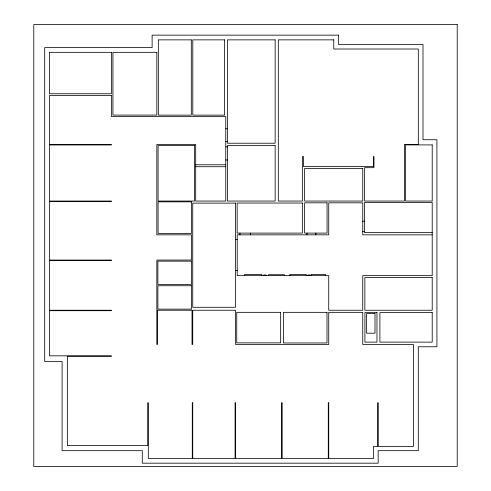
<?xml version="1.0" encoding="UTF-8"?>
<svg xmlns="http://www.w3.org/2000/svg" width="491" height="491" viewBox="0 0 491 491"><rect width="100%" height="100%" fill="white"/><g stroke="black" fill="none" stroke-linecap="round" stroke-linejoin="round"><path stroke-width="0.74" d="M225.768 128.795L227.413 128.795M225.768 141.611L227.413 141.611M225.768 146.901L227.413 146.901M225.768 159.998L227.413 159.998M195.7 164.786L225.768 164.786M195.7 166.731L225.768 166.731M362.751 221.165L364.543 221.165M362.751 231.623L364.543 231.623M432.209 232.599L364.543 232.599L364.543 202.439L432.209 202.439L432.209 275.647L362.751 275.647L362.751 310.238L328.731 310.238L328.731 275.647L237.214 275.647L237.214 234.833L328.731 234.833L328.731 202.826L362.751 202.826L362.751 234.833L432.209 234.833M235.527 239.405L237.214 239.405M235.527 270.596L237.214 270.596M325.508 275.647L325.508 274.426L311.091 274.426L311.091 275.647M315.848 233.096L315.848 234.833M309.514 275.647L309.514 274.892L308.004 274.892L308.004 275.647M306.985 233.096L306.985 234.833M306.2 275.647L306.2 274.426L289.985 274.426L289.985 275.647M284.412 275.647L284.412 274.708L268.485 274.708L268.485 275.647M265.95 275.647L265.95 274.991L263.777 274.991L263.777 275.647M261.826 275.647L261.826 274.61L244.481 274.61L244.481 275.647M250.398 233.102L250.398 234.833M239.939 233.102L239.939 234.833M457.213 24.55L33.787 24.55L33.787 466.45L457.213 466.45L457.213 24.55M338.495 35.149L152.124 35.149L152.124 47.615L44.687 47.615L44.687 361.585L62.105 361.585L62.105 450.689L142.28 450.689L142.28 463.179L378.168 463.179L378.168 450.689L418.289 450.689L418.289 346.769L436.922 346.769L436.922 139.739L423.003 139.739L423.003 44.436L338.495 44.436L338.495 35.149M191.3 39.863L158.335 39.863L158.335 115.127L191.3 115.127L191.3 39.863M224.59 39.863L192.797 39.863L192.797 115.127L224.59 115.127L224.59 39.863M275.144 39.863L227.413 39.863L227.413 143.225L275.144 143.225L275.144 39.863M333.782 39.863L278.311 39.863L278.311 201.052L302.364 201.052L302.364 156.561L303.493 156.561L303.493 166.602L373.59 166.602L373.59 156.519L373.97 156.519L373.97 167.683L364.641 167.683L364.641 201.052L404.375 201.052L404.375 144.452L418.295 144.452L418.295 49.008L333.782 49.008L333.782 39.863M111.408 52.328L49.401 52.328L49.401 93.763L111.408 93.763L111.408 52.328M156.832 52.328L112.918 52.328L112.918 115.09L156.832 115.09L156.832 52.328M111.408 95.555L49.401 95.555L49.401 144.452L111.408 144.452L111.408 144.962L49.401 144.962L49.401 201.052L111.408 201.052L111.408 201.537L49.401 201.537L49.401 260.052L111.408 260.052L111.408 260.561L49.401 260.561L49.401 310.238L111.408 310.238L111.408 310.699L49.401 310.699L49.401 355.828L111.408 355.828L111.408 356.276L67.359 356.276L67.359 445.595L147.766 445.595L147.766 402.675L148.307 402.675L148.307 458.465L192.276 458.465L192.276 402.675L192.742 402.675L192.742 458.465L235.085 458.465L235.085 402.675L235.527 402.675L235.527 458.465L281.668 458.465L281.668 402.675L282.129 402.675L282.129 458.465L328.276 458.465L328.276 402.675L328.731 402.675L328.731 458.465L373.467 458.465L373.467 446.423L377.726 446.423L377.726 402.675L378.168 402.675L378.168 446.423L413.391 446.423L413.391 344.443L362.751 344.443L362.751 312.337L328.731 312.337L328.731 344.443L235.527 344.443L235.527 310.238L192.742 310.238L192.742 344.443L192.03 344.443L192.03 310.238L157.494 310.238L157.494 344.443L156.832 344.443L156.832 260.052L191.539 260.052L191.539 234.833L156.832 234.833L156.832 144.452L195.7 144.452L195.7 201.052L225.768 201.052L225.768 116.508L111.408 116.508L111.408 95.555M432.209 144.913L405.591 144.913L405.591 201.052L432.209 201.052L432.209 144.913M194.461 145.489L158.084 145.489L158.084 201.052L194.461 201.052L194.461 145.489M275.144 145.489L227.413 145.489L227.413 201.052L275.144 201.052L275.144 145.489M362.751 168.474L304.635 168.474L304.635 201.052L362.751 201.052L362.751 168.474M191.539 201.844L158.084 201.844L158.084 233.415L191.539 233.415L191.539 201.844M327.061 202.826L304.635 202.826L304.635 233.096L327.061 233.096L327.061 202.826M302.364 203.041L237.147 203.041L237.147 233.102L302.364 233.102L302.364 203.041M235.527 203.121L192.742 203.121L192.742 307.292L235.527 307.292L235.527 203.121M191.539 261.144L157.893 261.144L157.893 284.424L191.539 284.424L191.539 261.144M432.209 277.575L364.85 277.575L364.85 310.238L432.209 310.238L432.209 277.575M191.539 285.744L157.893 285.744L157.893 309.115L191.539 309.115L191.539 285.744M280.662 312.337L236.748 312.337L236.748 342.871L280.662 342.871L280.662 312.337M326.994 312.337L283.362 312.337L283.362 342.963L326.994 342.963L326.994 312.337M376.971 312.54L364.917 312.54L364.917 342.135L376.971 342.135L376.971 312.54M432.209 312.54L379.905 312.54L379.905 342.135L432.209 342.135L432.209 312.54M375.001 313.589L366.611 313.589L366.611 333.193L375.001 333.193L375.001 313.589"/></g></svg>
